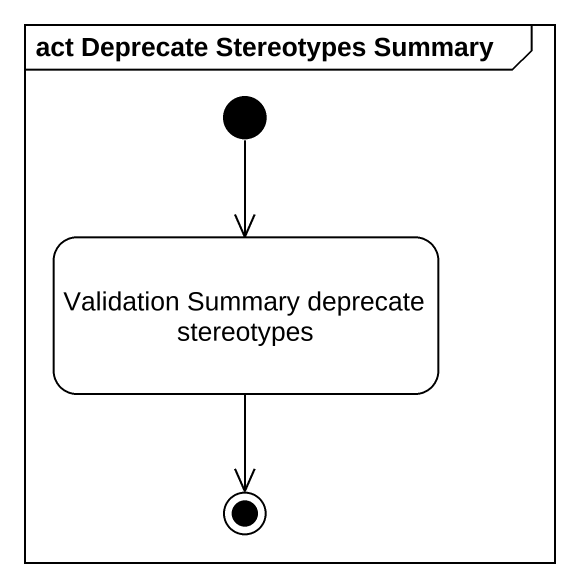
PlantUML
@startuml
mainframe act Deprecate Stereotypes Summary
hide empty description
state "Validation Summary deprecate stereotypes" as Validation_Summary
[*] --> Validation_Summary
Validation_Summary --> [*]
@enduml
